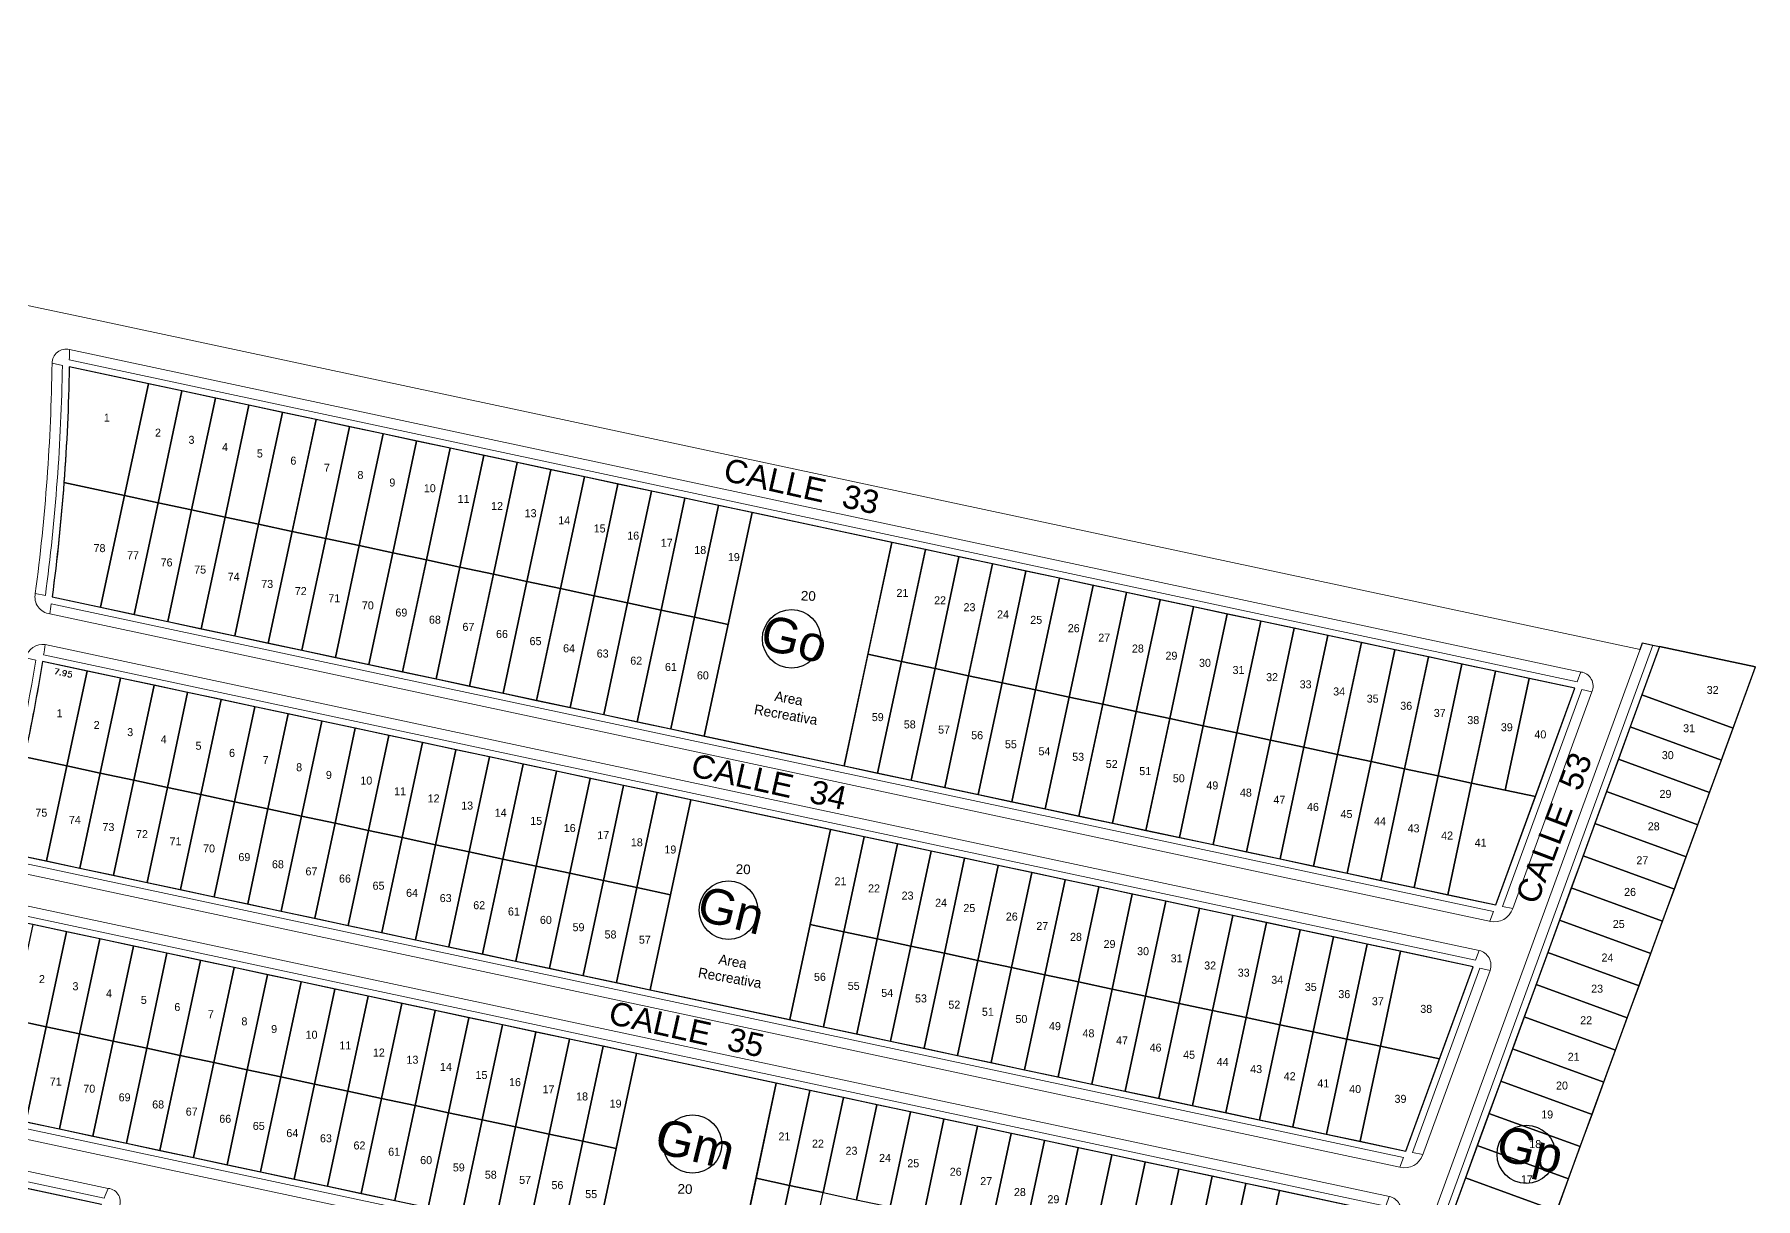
# Model space of a CAD drawing. Header units: millimetres. Extents: x 547073 to 557369, y 9424164 to 9429566.
# Drawn here: x 550073.5 to 550374.6, y 9428610.9 to 9428814.7 of the extents above; entities that cross this region are included whole.
import ezdxf

# ---------------------------------------------------------------- set-up
doc = ezdxf.new("R2010")
doc.units = ezdxf.units.MM
for name, color, linetype, lineweight in [('00 Veredas', 253, 'Continuous', 15), ('MANZANAS', 1, 'Continuous', 30), ('trazado vias', 254, 'Continuous', 25), ('VIVIENDA', 7, 'Continuous', 30)]:
    doc.layers.add(name, color=color, linetype=linetype, lineweight=lineweight)
doc.layers.add('NUMERACION', color=1, linetype='Continuous')
doc.layers.add('TEXTO-CATASTRO', color=12, linetype='Continuous')
doc.styles.add('KBYOZ', font='micross.ttf')
doc.styles.add('ROMANS', font='romans.shx', dxfattribs={"width": 1.1})
doc.dimstyles.new('COTA', dxfattribs={"dimtxt": 1, "dimasz": 2.5, "dimexe": 1.25, "dimexo": 0.625, "dimgap": 0.5, "dimtad": 1, "dimzin": 0, "dimdsep": 46, "dimtxsty": 'ROMANS', "dimblk1": 'NONE', "dimblk2": 'NONE', "dimsah": 1, "dimcen": 2.5, "dimse1": 1, "dimse2": 1, "dimsd1": 1, "dimsd2": 1, "dimclrt": 256, "dimadec": 0, "dimazin": 0, "dimtfac": 1, "dimtmove": 0, "dimatfit": 3, "dimldrblk": 'NONE', "dimfxl": 1, "dimtolj": 1, "dimtzin": 0, "dimarcsym": 0})

# ---------------------------------------------------------------- blocks, each defined once
blk = doc.blocks.new('*D109')
at = {"layer": 'Defpoints', "color": 0, "lineweight": 70, "transparency": 16777216}
for p in [(550074.9, 9428704.94), (550082.23, 9428701.13), (550082.68, 9428703.28)]:
    blk.add_point(p, dxfattribs=at)
at = {"layer": 'VIVIENDA', "transparency": 16777216, "insert": (550078.54, 9428702.94), "char_height": 1, "attachment_point": 5, "rotation": 347.9496, "style": 'ROMANS'}
blk.add_mtext('\\A1;7.95', dxfattribs=at)
blk = doc.blocks.new('_None')

msp = doc.modelspace()

# ---------------------------------------------------------------- linework, layer by layer
msp.add_lwpolyline([(550354.412, 9428707.033), (550354.84, 9428708.205), (550356.618, 9428707.825), (550357.803, 9428707.572), (550374.603, 9428703.986)])
at = {"layer": '00 Veredas'}
for p, q in [((550078.377, 9428756.757), (550076.582, 9428757.14)), ((550073.639, 9428716.867), (550075.405, 9428716.49)), ((550356.618, 9428707.825), (550354.84, 9428708.205)), ((550073.73, 9428705.191), (550071.968, 9428705.567)), ((550343.415, 9428701.405), (550344.038, 9428703.112)), ((550330.33, 9428662.07), (550344.184, 9428700.014)), ((550332.108, 9428661.69), (550345.962, 9428699.634)), ((550345.962, 9428699.634), (550344.184, 9428700.014)), ((550330.33, 9428662.07), (550332.108, 9428661.69)), ((550328.106, 9428659.477), (550328.729, 9428661.184)), ((550325.612, 9428652.647), (550326.236, 9428654.355)), ((550314.606, 9428619.004), (550326.382, 9428651.256)), ((550328.159, 9428650.876), (550326.382, 9428651.256)), ((550312.381, 9428616.411), (550313.005, 9428618.118)), ((550314.606, 9428619.004), (550316.383, 9428618.624)), ((550309.888, 9428609.581), (550310.511, 9428611.288))]:
    msp.add_line(p, q, dxfattribs=at)
for points in [[(549850.012, 9428814.711), (550034.251, 9428775.38), (550045.635, 9428772.95), (550070.084, 9428767.73), (550081.451, 9428765.304), (550354.412, 9428707.033)], [(550344.375, 9428703.04), (550079.611, 9428759.561)], [(550343.415, 9428701.405), (550079.591, 9428757.725)], [(550076.176, 9428713.258), (550328.28, 9428659.44)], [(550076.423, 9428715.046), (550328.729, 9428661.184)], [(550326.236, 9428654.355), (550075.381, 9428707.906)], [(550354.84, 9428708.205), (550309.464, 9428583.928), (550270.039, 9428534.271)], [(550356.618, 9428707.825), (550311.054, 9428583.037), (550271.469, 9428533.178)], [(550325.612, 9428652.647), (550075.099, 9428706.126)], [(550067.451, 9428670.538), (550313.005, 9428618.118)], [(550066.978, 9428668.799), (550312.381, 9428616.411)], [(550309.888, 9428609.581), (550064.994, 9428661.86)], [(550310.542, 9428611.282), (550065.504, 9428663.592)], [(550316.318, 9428618.446), (550328.159, 9428650.876)], [(550052.025, 9428625.568), (550291.258, 9428574.497)], [(550052.73, 9428627.258), (550292.501, 9428576.072)], [(550086.385, 9428612.711), (550049.854, 9428620.51)], [(550085.678, 9428611.022), (550049.111, 9428618.828)]]:
    msp.add_lwpolyline(points, dxfattribs=at)
for points in [[(550076.577, 9428757.14, -0.0289606), (550073.639, 9428716.867, -0.0286715)], [(550078.377, 9428756.757, -0.0286715), (550075.405, 9428716.49)], [(550073.73, 9428705.191, -0.0241378), (550066.587, 9428671.95, -0.0241378)]]:
    msp.add_lwpolyline(points, format="xyb", dxfattribs=at)
for centre, radius, start, end in [((550079.069, 9428757.135), 2.486, 77.39771, 179.87458), ((549726.073, 9428762.51), 353.551, 359.22462, 359.52222), ((550076.576, 9428716.235), 3.003, 167.84556, 262.359), ((549726.073, 9428762.51), 353.551, 351.99237, 352.28486), ((550074.939, 9428704.892), 3.047, 81.6459, 167.18773), ((549726.073, 9428762.51), 353.551, 350.82341, 351.11552), ((550343.688, 9428700.648), 2.489, 335.97081, 81.92038), ((550328.899, 9428662.767), 3.384, 256.44479, 341.44639), ((550325.638, 9428651.753), 2.669, 340.82682, 77.06437), ((550313.179, 9428619.693), 3.378, 256.3396, 341.55158), ((549726.073, 9428762.51), 390.211, 337.15616, 337.4251), ((550086.194, 9428610.413), 2.306, 329.95287, 85.23962), ((550309.98, 9428608.723), 2.619, 339.59504, 78.29614)]:
    msp.add_arc(centre, radius, start, end, dxfattribs=at)
at = {"layer": 'MANZANAS'}
for points in [[(550079.572, 9428756.502, -0.0285722), (550076.583, 9428716.239), (550329.145, 9428662.323), (550342.999, 9428700.267)], [(550074.905, 9428704.94, -0.0240558), (550067.762, 9428671.699), (550313.42, 9428619.257), (550325.196, 9428651.509)], [(550064.65, 9428660.707, -0.0242616), (550053.195, 9428628.386), (550293.334, 9428577.122), (550302.039, 9428588.086), (550309.472, 9428608.443)], [(550085.202, 9428609.896), (550048.61, 9428617.708, -0.0370433), (550023.712, 9428571.698, -0.069804), (550051.049, 9428546.511, 0.0462278), (550085.202, 9428609.896)]]:
    msp.add_lwpolyline(points, format="xyb", close=True, dxfattribs=at)
for points in [[(550223.484, 9428725.78), (550199.035, 9428731), (550190.684, 9428691.881), (550215.133, 9428686.662)], [(550374.592, 9428703.988), (550357.803, 9428707.572), (550312.115, 9428582.443), (550272.409, 9428532.432), (550285.723, 9428521.861), (550327.14, 9428574.028)], [(550212.753, 9428675.513), (550188.304, 9428680.732), (550181.206, 9428647.481), (550205.655, 9428642.262)], [(550203.275, 9428631.113), (550178.826, 9428636.333), (550171.728, 9428603.082), (550196.177, 9428597.862)]]:
    msp.add_lwpolyline(points, close=True, dxfattribs=at)
at = {"layer": 'MANZANAS', "color": 1}
for centre in [(550205.957, 9428708.914), (550194.907, 9428661.415), (550188.622, 9428620.48), (550334.48, 9428618.687)]:
    msp.add_circle(centre, 5.111, dxfattribs=at)
at = {"layer": 'trazado vias'}
for p, q in [((550190.684, 9428691.881), (550199.035, 9428731)), ((550215.133, 9428686.662), (550223.484, 9428725.78)), ((550181.206, 9428647.481), (550188.304, 9428680.732)), ((550205.655, 9428642.262), (550212.753, 9428675.513)), ((550171.728, 9428603.082), (550178.826, 9428636.333)), ((550196.177, 9428597.862), (550203.275, 9428631.113))]:
    msp.add_line(p, q, dxfattribs=at)
at = {"layer": 'VIVIENDA'}
for points in [[(550093.415, 9428753.547), (550079.572, 9428756.502, -0.0143391), (550078.647, 9428736.249), (550089.239, 9428733.988)], [(550089.239, 9428733.988), (550078.647, 9428736.249, -0.0142273), (550076.583, 9428716.239), (550085.064, 9428714.428)], [(550082.684, 9428703.28), (550074.905, 9428704.94, -0.0120257), (550071.733, 9428688.234), (550079.135, 9428686.654)], [(550079.135, 9428686.654), (550071.733, 9428688.234, -0.0120265), (550067.762, 9428671.699), (550075.586, 9428670.029)], [(550085.202, 9428609.896), (550066.709, 9428613.844, -0.0057663), (550063.093, 9428605.602), (550081.586, 9428601.654, 0.0057663)]]:
    msp.add_lwpolyline(points, format="xyb", close=True, dxfattribs=at)
for points in [[(550099.283, 9428752.294), (550093.415, 9428753.547), (550089.239, 9428733.988), (550095.107, 9428732.735)], [(550105.151, 9428751.042), (550099.283, 9428752.294), (550095.107, 9428732.735), (550100.975, 9428731.482)], [(550111.018, 9428749.789), (550105.151, 9428751.042), (550100.975, 9428731.482), (550106.843, 9428730.23)], [(550116.886, 9428748.536), (550111.018, 9428749.789), (550106.843, 9428730.23), (550112.711, 9428728.977)], [(550122.754, 9428747.284), (550116.886, 9428748.536), (550112.711, 9428728.977), (550118.578, 9428727.725)], [(550128.622, 9428746.031), (550122.754, 9428747.284), (550118.578, 9428727.725), (550124.446, 9428726.472)], [(550134.489, 9428744.779), (550128.622, 9428746.031), (550124.446, 9428726.472), (550130.314, 9428725.219)], [(550140.357, 9428743.526), (550134.489, 9428744.779), (550130.314, 9428725.219), (550136.182, 9428723.967)], [(550146.225, 9428742.273), (550140.357, 9428743.526), (550136.182, 9428723.967), (550142.05, 9428722.714)], [(550152.093, 9428741.021), (550146.225, 9428742.273), (550142.05, 9428722.714), (550147.917, 9428721.461)], [(550157.961, 9428739.768), (550152.093, 9428741.021), (550147.917, 9428721.461), (550153.785, 9428720.209)], [(550163.828, 9428738.515), (550157.961, 9428739.768), (550153.785, 9428720.209), (550159.653, 9428718.956)], [(550169.696, 9428737.263), (550163.828, 9428738.515), (550159.653, 9428718.956), (550165.521, 9428717.703)], [(550175.564, 9428736.01), (550169.696, 9428737.263), (550165.521, 9428717.703), (550171.388, 9428716.451)], [(550095.107, 9428732.735), (550089.239, 9428733.988), (550085.064, 9428714.428), (550090.932, 9428713.176)], [(550181.432, 9428734.757), (550175.564, 9428736.01), (550171.388, 9428716.451), (550177.256, 9428715.198)], [(550187.3, 9428733.505), (550181.432, 9428734.757), (550177.256, 9428715.198), (550183.124, 9428713.946)], [(550100.975, 9428731.482), (550095.107, 9428732.735), (550090.932, 9428713.176), (550096.8, 9428711.923)], [(550106.843, 9428730.23), (550100.975, 9428731.482), (550096.8, 9428711.923), (550102.667, 9428710.67)], [(550193.167, 9428732.252), (550187.3, 9428733.505), (550183.124, 9428713.946), (550188.992, 9428712.693)], [(550199.035, 9428731), (550193.167, 9428732.252), (550188.992, 9428712.693), (550194.86, 9428711.44)], [(550223.484, 9428725.78), (550199.035, 9428731), (550190.684, 9428691.881), (550215.133, 9428686.662)], [(550223.484, 9428725.78), (550199.035, 9428731), (550190.684, 9428691.881), (550215.133, 9428686.662)], [(550112.711, 9428728.977), (550106.843, 9428730.23), (550102.667, 9428710.67), (550108.535, 9428709.418)], [(550118.578, 9428727.725), (550112.711, 9428728.977), (550108.535, 9428709.418), (550114.403, 9428708.165)], [(550124.446, 9428726.472), (550118.578, 9428727.725), (550114.403, 9428708.165), (550120.271, 9428706.913)], [(550130.314, 9428725.219), (550124.446, 9428726.472), (550120.271, 9428706.913), (550126.139, 9428705.66)], [(550136.182, 9428723.967), (550130.314, 9428725.219), (550126.139, 9428705.66), (550132.006, 9428704.407)], [(550229.352, 9428724.528), (550223.484, 9428725.78), (550219.309, 9428706.221), (550225.177, 9428704.968)], [(550142.05, 9428722.714), (550136.182, 9428723.967), (550132.006, 9428704.407), (550137.874, 9428703.155)], [(550147.917, 9428721.461), (550142.05, 9428722.714), (550137.874, 9428703.155), (550143.742, 9428701.902)], [(550235.22, 9428723.275), (550229.352, 9428724.528), (550225.177, 9428704.968), (550231.044, 9428703.716)], [(550241.088, 9428722.022), (550235.22, 9428723.275), (550231.044, 9428703.716), (550236.912, 9428702.463)], [(550246.955, 9428720.77), (550241.088, 9428722.022), (550236.912, 9428702.463), (550242.78, 9428701.21)], [(550153.785, 9428720.209), (550147.917, 9428721.461), (550143.742, 9428701.902), (550149.61, 9428700.649)], [(550159.653, 9428718.956), (550153.785, 9428720.209), (550149.61, 9428700.649), (550155.477, 9428699.397)], [(550165.521, 9428717.703), (550159.653, 9428718.956), (550155.477, 9428699.397), (550161.345, 9428698.144)], [(550252.823, 9428719.517), (550246.955, 9428720.77), (550242.78, 9428701.21), (550248.648, 9428699.958)], [(550258.691, 9428718.264), (550252.823, 9428719.517), (550248.648, 9428699.958), (550254.515, 9428698.705)], [(550171.388, 9428716.451), (550165.521, 9428717.703), (550161.345, 9428698.144), (550167.213, 9428696.891)], [(550177.256, 9428715.198), (550171.388, 9428716.451), (550167.213, 9428696.891), (550173.081, 9428695.639)], [(550264.559, 9428717.012), (550258.691, 9428718.264), (550254.515, 9428698.705), (550260.383, 9428697.452)], [(550270.426, 9428715.759), (550264.559, 9428717.012), (550260.383, 9428697.452), (550266.251, 9428696.2)], [(550276.294, 9428714.506), (550270.426, 9428715.759), (550266.251, 9428696.2), (550272.119, 9428694.947)], [(550183.124, 9428713.946), (550177.256, 9428715.198), (550173.081, 9428695.639), (550178.949, 9428694.386)], [(550188.992, 9428712.693), (550183.124, 9428713.946), (550178.949, 9428694.386), (550184.816, 9428693.134)], [(550194.86, 9428711.44), (550188.992, 9428712.693), (550184.816, 9428693.134), (550190.684, 9428691.881)], [(550282.162, 9428713.254), (550276.294, 9428714.506), (550272.119, 9428694.947), (550277.987, 9428693.695)], [(550288.03, 9428712.001), (550282.162, 9428713.254), (550277.987, 9428693.695), (550283.854, 9428692.442)], [(550293.898, 9428710.749), (550288.03, 9428712.001), (550283.854, 9428692.442), (550289.722, 9428691.189)], [(550299.765, 9428709.496), (550293.898, 9428710.749), (550289.722, 9428691.189), (550295.59, 9428689.937)], [(550305.633, 9428708.243), (550299.765, 9428709.496), (550295.59, 9428689.937), (550301.458, 9428688.684)], [(550311.501, 9428706.991), (550305.633, 9428708.243), (550301.458, 9428688.684), (550307.326, 9428687.431)], [(550317.369, 9428705.738), (550311.501, 9428706.991), (550307.326, 9428687.431), (550313.193, 9428686.179)], [(550374.592, 9428703.988), (550357.803, 9428707.572), (550354.716, 9428699.118), (550370.685, 9428693.288)], [(550225.177, 9428704.968), (550219.309, 9428706.221), (550215.133, 9428686.662), (550221.001, 9428685.409)], [(550231.044, 9428703.716), (550225.177, 9428704.968), (550221.001, 9428685.409), (550226.869, 9428684.156)], [(550236.912, 9428702.463), (550231.044, 9428703.716), (550226.869, 9428684.156), (550232.737, 9428682.904)], [(550323.237, 9428704.485), (550317.369, 9428705.738), (550313.193, 9428686.179), (550319.061, 9428684.926)], [(550329.104, 9428703.233), (550323.237, 9428704.485), (550319.061, 9428684.926), (550324.929, 9428683.673)], [(550088.552, 9428702.027), (550082.684, 9428703.28), (550079.135, 9428686.654), (550085.003, 9428685.402)], [(550094.42, 9428700.774), (550088.552, 9428702.027), (550085.003, 9428685.402), (550090.87, 9428684.149)], [(550100.287, 9428699.522), (550094.42, 9428700.774), (550090.87, 9428684.149), (550096.738, 9428682.896)], [(550242.78, 9428701.21), (550236.912, 9428702.463), (550232.737, 9428682.904), (550238.604, 9428681.651)], [(550248.648, 9428699.958), (550242.78, 9428701.21), (550238.604, 9428681.651), (550244.472, 9428680.398)], [(550334.972, 9428701.98), (550329.104, 9428703.233), (550324.929, 9428683.673), (550330.797, 9428682.421)], [(550342.999, 9428700.267), (550334.972, 9428701.98), (550330.797, 9428682.421), (550336.072, 9428681.295)], [(550106.155, 9428698.269), (550100.287, 9428699.522), (550096.738, 9428682.896), (550102.606, 9428681.644)], [(550112.023, 9428697.016), (550106.155, 9428698.269), (550102.606, 9428681.644), (550108.474, 9428680.391)], [(550254.515, 9428698.705), (550248.648, 9428699.958), (550244.472, 9428680.398), (550250.34, 9428679.146)], [(550260.383, 9428697.452), (550254.515, 9428698.705), (550250.34, 9428679.146), (550256.208, 9428677.893)], [(550370.685, 9428693.288), (550354.716, 9428699.118), (550352.658, 9428693.482), (550368.627, 9428687.652)], [(550117.891, 9428695.764), (550112.023, 9428697.016), (550108.474, 9428680.391), (550114.342, 9428679.138)], [(550123.759, 9428694.511), (550117.891, 9428695.764), (550114.342, 9428679.138), (550120.209, 9428677.886)], [(550129.626, 9428693.259), (550123.759, 9428694.511), (550120.209, 9428677.886), (550126.077, 9428676.633)], [(550266.251, 9428696.2), (550260.383, 9428697.452), (550256.208, 9428677.893), (550262.076, 9428676.641)], [(550272.119, 9428694.947), (550266.251, 9428696.2), (550262.076, 9428676.641), (550267.943, 9428675.388)], [(550277.987, 9428693.695), (550272.119, 9428694.947), (550267.943, 9428675.388), (550273.811, 9428674.135)], [(550135.494, 9428692.006), (550129.626, 9428693.259), (550126.077, 9428676.633), (550131.945, 9428675.38)], [(550141.362, 9428690.753), (550135.494, 9428692.006), (550131.945, 9428675.38), (550137.813, 9428674.128)], [(550283.854, 9428692.442), (550277.987, 9428693.695), (550273.811, 9428674.135), (550279.679, 9428672.883)], [(550289.722, 9428691.189), (550283.854, 9428692.442), (550279.679, 9428672.883), (550285.547, 9428671.63)], [(550368.627, 9428687.652), (550352.658, 9428693.482), (550350.6, 9428687.846), (550366.569, 9428682.015)], [(550147.23, 9428689.501), (550141.362, 9428690.753), (550137.813, 9428674.128), (550143.681, 9428672.875)], [(550153.097, 9428688.248), (550147.23, 9428689.501), (550143.681, 9428672.875), (550149.548, 9428671.623)], [(550295.59, 9428689.937), (550289.722, 9428691.189), (550285.547, 9428671.63), (550291.414, 9428670.377)], [(550301.458, 9428688.684), (550295.59, 9428689.937), (550291.414, 9428670.377), (550297.282, 9428669.125)], [(550307.326, 9428687.431), (550301.458, 9428688.684), (550297.282, 9428669.125), (550303.15, 9428667.872)], [(550085.003, 9428685.402), (550079.135, 9428686.654), (550075.586, 9428670.029), (550081.454, 9428668.776)], [(550158.965, 9428686.995), (550153.097, 9428688.248), (550149.548, 9428671.623), (550155.416, 9428670.37)], [(550164.833, 9428685.743), (550158.965, 9428686.995), (550155.416, 9428670.37), (550161.284, 9428669.117)], [(550170.701, 9428684.49), (550164.833, 9428685.743), (550161.284, 9428669.117), (550167.152, 9428667.865)], [(550313.193, 9428686.179), (550307.326, 9428687.431), (550303.15, 9428667.872), (550309.018, 9428666.619)], [(550319.061, 9428684.926), (550313.193, 9428686.179), (550309.018, 9428666.619), (550314.886, 9428665.367)], [(550366.569, 9428682.015), (550350.6, 9428687.846), (550348.542, 9428682.21), (550364.511, 9428676.379)], [(550090.87, 9428684.149), (550085.003, 9428685.402), (550081.454, 9428668.776), (550087.321, 9428667.524)], [(550096.738, 9428682.896), (550090.87, 9428684.149), (550087.321, 9428667.524), (550093.189, 9428666.271)], [(550102.606, 9428681.644), (550096.738, 9428682.896), (550093.189, 9428666.271), (550099.057, 9428665.018)], [(550176.569, 9428683.237), (550170.701, 9428684.49), (550167.152, 9428667.865), (550173.019, 9428666.612)], [(550182.436, 9428681.985), (550176.569, 9428683.237), (550173.019, 9428666.612), (550178.887, 9428665.359)], [(550324.929, 9428683.673), (550319.061, 9428684.926), (550314.886, 9428665.367), (550320.753, 9428664.114)], [(550336.072, 9428681.295), (550330.797, 9428682.421), (550324.929, 9428683.673), (550320.753, 9428664.114), (550329.145, 9428662.323)], [(550108.474, 9428680.391), (550102.606, 9428681.644), (550099.057, 9428665.018), (550104.925, 9428663.766)], [(550114.342, 9428679.138), (550108.474, 9428680.391), (550104.925, 9428663.766), (550110.792, 9428662.513)], [(550188.304, 9428680.732), (550182.436, 9428681.985), (550178.887, 9428665.359), (550184.755, 9428664.107)], [(550212.753, 9428675.513), (550188.304, 9428680.732), (550181.206, 9428647.481), (550205.655, 9428642.262)], [(550212.753, 9428675.513), (550188.304, 9428680.732), (550181.206, 9428647.481), (550205.655, 9428642.262)], [(550364.511, 9428676.379), (550348.542, 9428682.21), (550346.485, 9428676.574), (550362.453, 9428670.743)], [(550120.209, 9428677.886), (550114.342, 9428679.138), (550110.792, 9428662.513), (550116.66, 9428661.26)], [(550126.077, 9428676.633), (550120.209, 9428677.886), (550116.66, 9428661.26), (550122.528, 9428660.008)], [(550131.945, 9428675.38), (550126.077, 9428676.633), (550122.528, 9428660.008), (550128.396, 9428658.755)], [(550362.453, 9428670.743), (550346.485, 9428676.574), (550344.427, 9428670.938), (550360.395, 9428665.107)], [(550137.813, 9428674.128), (550131.945, 9428675.38), (550128.396, 9428658.755), (550134.264, 9428657.502)], [(550143.681, 9428672.875), (550137.813, 9428674.128), (550134.264, 9428657.502), (550140.131, 9428656.25)], [(550218.621, 9428674.26), (550212.753, 9428675.513), (550209.204, 9428658.887), (550215.072, 9428657.635)], [(550224.489, 9428673.008), (550218.621, 9428674.26), (550215.072, 9428657.635), (550220.94, 9428656.382)], [(550149.548, 9428671.623), (550143.681, 9428672.875), (550140.131, 9428656.25), (550145.999, 9428654.997)], [(550155.416, 9428670.37), (550149.548, 9428671.623), (550145.999, 9428654.997), (550151.867, 9428653.745)], [(550230.357, 9428671.755), (550224.489, 9428673.008), (550220.94, 9428656.382), (550226.807, 9428655.13)], [(550236.224, 9428670.502), (550230.357, 9428671.755), (550226.807, 9428655.13), (550232.675, 9428653.877)], [(550242.092, 9428669.25), (550236.224, 9428670.502), (550232.675, 9428653.877), (550238.543, 9428652.624)], [(550360.395, 9428665.107), (550344.427, 9428670.938), (550342.369, 9428665.302), (550358.338, 9428659.471)], [(550161.284, 9428669.117), (550155.416, 9428670.37), (550151.867, 9428653.745), (550157.735, 9428652.492)], [(550167.152, 9428667.865), (550161.284, 9428669.117), (550157.735, 9428652.492), (550163.603, 9428651.239)], [(550173.019, 9428666.612), (550167.152, 9428667.865), (550163.603, 9428651.239), (550169.47, 9428649.987)], [(550247.96, 9428667.997), (550242.092, 9428669.25), (550238.543, 9428652.624), (550244.411, 9428651.372)], [(550253.828, 9428666.744), (550247.96, 9428667.997), (550244.411, 9428651.372), (550250.279, 9428650.119)], [(550178.887, 9428665.359), (550173.019, 9428666.612), (550169.47, 9428649.987), (550175.338, 9428648.734)], [(550184.755, 9428664.107), (550178.887, 9428665.359), (550175.338, 9428648.734), (550181.206, 9428647.481)], [(550259.696, 9428665.492), (550253.828, 9428666.744), (550250.279, 9428650.119), (550256.146, 9428648.866)], [(550265.563, 9428664.239), (550259.696, 9428665.492), (550256.146, 9428648.866), (550262.014, 9428647.614)], [(550342.369, 9428665.302), (550340.311, 9428659.666), (550356.28, 9428653.835), (550358.338, 9428659.471)], [(550271.431, 9428662.986), (550265.563, 9428664.239), (550262.014, 9428647.614), (550267.882, 9428646.361)], [(550277.299, 9428661.734), (550271.431, 9428662.986), (550267.882, 9428646.361), (550273.75, 9428645.108)], [(550283.167, 9428660.481), (550277.299, 9428661.734), (550273.75, 9428645.108), (550279.618, 9428643.856)], [(550079.074, 9428657.627), (550073.206, 9428658.88), (550069.657, 9428642.255), (550075.524, 9428641.002)], [(550215.072, 9428657.635), (550209.204, 9428658.887), (550205.655, 9428642.262), (550211.523, 9428641.009)], [(550289.034, 9428659.229), (550283.167, 9428660.481), (550279.618, 9428643.856), (550285.485, 9428642.603)], [(550294.902, 9428657.976), (550289.034, 9428659.229), (550285.485, 9428642.603), (550291.353, 9428641.351)], [(550356.28, 9428653.835), (550340.311, 9428659.666), (550338.253, 9428654.03), (550354.222, 9428648.199)], [(550084.941, 9428656.375), (550079.074, 9428657.627), (550075.524, 9428641.002), (550081.392, 9428639.749)], [(550090.809, 9428655.122), (550084.941, 9428656.375), (550081.392, 9428639.749), (550087.26, 9428638.497)], [(550220.94, 9428656.382), (550215.072, 9428657.635), (550211.523, 9428641.009), (550217.391, 9428639.757)], [(550226.807, 9428655.13), (550220.94, 9428656.382), (550217.391, 9428639.757), (550223.258, 9428638.504)], [(550300.77, 9428656.723), (550294.902, 9428657.976), (550291.353, 9428641.351), (550297.221, 9428640.098)], [(550306.638, 9428655.471), (550300.77, 9428656.723), (550297.221, 9428640.098), (550303.089, 9428638.845)], [(550312.506, 9428654.218), (550306.638, 9428655.471), (550303.089, 9428638.845), (550308.956, 9428637.593)], [(550096.677, 9428653.869), (550090.809, 9428655.122), (550087.26, 9428638.497), (550093.128, 9428637.244)], [(550102.545, 9428652.617), (550096.677, 9428653.869), (550093.128, 9428637.244), (550098.996, 9428635.991)], [(550108.412, 9428651.364), (550102.545, 9428652.617), (550098.996, 9428635.991), (550104.863, 9428634.739)], [(550232.675, 9428653.877), (550226.807, 9428655.13), (550223.258, 9428638.504), (550229.126, 9428637.252)], [(550238.543, 9428652.624), (550232.675, 9428653.877), (550229.126, 9428637.252), (550234.994, 9428635.999)], [(550244.411, 9428651.372), (550238.543, 9428652.624), (550234.994, 9428635.999), (550240.862, 9428634.746)], [(550325.196, 9428651.509), (550312.506, 9428654.218), (550308.956, 9428637.593), (550319.308, 9428635.383)], [(550354.222, 9428648.199), (550338.253, 9428654.03), (550336.195, 9428648.394), (550352.164, 9428642.563)], [(550114.28, 9428650.112), (550108.412, 9428651.364), (550104.863, 9428634.739), (550110.731, 9428633.486)], [(550120.148, 9428648.859), (550114.28, 9428650.112), (550110.731, 9428633.486), (550116.599, 9428632.234)], [(550250.279, 9428650.119), (550244.411, 9428651.372), (550240.862, 9428634.746), (550246.729, 9428633.494)], [(550256.146, 9428648.866), (550250.279, 9428650.119), (550246.729, 9428633.494), (550252.597, 9428632.241)], [(550126.016, 9428647.606), (550120.148, 9428648.859), (550116.599, 9428632.234), (550122.467, 9428630.981)], [(550131.884, 9428646.354), (550126.016, 9428647.606), (550122.467, 9428630.981), (550128.334, 9428629.728)], [(550137.751, 9428645.101), (550131.884, 9428646.354), (550128.334, 9428629.728), (550134.202, 9428628.476)], [(550262.014, 9428647.614), (550256.146, 9428648.866), (550252.597, 9428632.241), (550258.465, 9428630.988)], [(550267.882, 9428646.361), (550262.014, 9428647.614), (550258.465, 9428630.988), (550264.333, 9428629.736)], [(550273.75, 9428645.108), (550267.882, 9428646.361), (550264.333, 9428629.736), (550270.201, 9428628.483)], [(550352.164, 9428642.563), (550336.195, 9428648.394), (550334.137, 9428642.758), (550350.106, 9428636.927)], [(550143.619, 9428643.848), (550137.751, 9428645.101), (550134.202, 9428628.476), (550140.07, 9428627.223)], [(550149.487, 9428642.596), (550143.619, 9428643.848), (550140.07, 9428627.223), (550145.938, 9428625.97)], [(550279.618, 9428643.856), (550273.75, 9428645.108), (550270.201, 9428628.483), (550276.068, 9428627.23)], [(550285.485, 9428642.603), (550279.618, 9428643.856), (550276.068, 9428627.23), (550281.936, 9428625.978)], [(550075.524, 9428641.002), (550069.657, 9428642.255), (550066.107, 9428625.629), (550071.975, 9428624.377)], [(550081.392, 9428639.749), (550075.524, 9428641.002), (550071.975, 9428624.377), (550077.843, 9428623.124)], [(550155.355, 9428641.343), (550149.487, 9428642.596), (550145.938, 9428625.97), (550151.806, 9428624.718)], [(550161.223, 9428640.09), (550155.355, 9428641.343), (550151.806, 9428624.718), (550157.673, 9428623.465)], [(550291.353, 9428641.351), (550285.485, 9428642.603), (550281.936, 9428625.978), (550287.804, 9428624.725)], [(550297.221, 9428640.098), (550291.353, 9428641.351), (550287.804, 9428624.725), (550293.672, 9428623.472)], [(550350.106, 9428636.927), (550334.137, 9428642.758), (550332.079, 9428637.121), (550348.048, 9428631.291)], [(550087.26, 9428638.497), (550081.392, 9428639.749), (550077.843, 9428623.124), (550083.711, 9428621.871)], [(550093.128, 9428637.244), (550087.26, 9428638.497), (550083.711, 9428621.871), (550089.579, 9428620.619)], [(550167.09, 9428638.838), (550161.223, 9428640.09), (550157.673, 9428623.465), (550163.541, 9428622.212)], [(550172.958, 9428637.585), (550167.09, 9428638.838), (550163.541, 9428622.212), (550169.409, 9428620.96)], [(550178.826, 9428636.333), (550172.958, 9428637.585), (550169.409, 9428620.96), (550175.277, 9428619.707)], [(550303.089, 9428638.845), (550297.221, 9428640.098), (550293.672, 9428623.472), (550299.54, 9428622.22)], [(550308.956, 9428637.593), (550303.089, 9428638.845), (550299.54, 9428622.22), (550305.407, 9428620.967)], [(550319.308, 9428635.383), (550308.956, 9428637.593), (550305.407, 9428620.967), (550313.42, 9428619.257)], [(550098.996, 9428635.991), (550093.128, 9428637.244), (550089.579, 9428620.619), (550095.446, 9428619.366)], [(550104.863, 9428634.739), (550098.996, 9428635.991), (550095.446, 9428619.366), (550101.314, 9428618.113)], [(550110.731, 9428633.486), (550104.863, 9428634.739), (550101.314, 9428618.113), (550107.182, 9428616.861)], [(550203.275, 9428631.113), (550178.826, 9428636.333), (550171.728, 9428603.082), (550196.177, 9428597.862)], [(550203.275, 9428631.113), (550178.826, 9428636.333), (550171.728, 9428603.082), (550196.177, 9428597.862)], [(550348.048, 9428631.291), (550332.079, 9428637.121), (550330.022, 9428631.485), (550345.99, 9428625.655)], [(550116.599, 9428632.234), (550110.731, 9428633.486), (550107.182, 9428616.861), (550113.05, 9428615.608)], [(550122.467, 9428630.981), (550116.599, 9428632.234), (550113.05, 9428615.608), (550118.918, 9428614.356)], [(550330.022, 9428631.485), (550327.964, 9428625.849), (550343.933, 9428620.019), (550345.99, 9428625.655)], [(550128.334, 9428629.728), (550122.467, 9428630.981), (550118.918, 9428614.356), (550124.785, 9428613.103)], [(550134.202, 9428628.476), (550128.334, 9428629.728), (550124.785, 9428613.103), (550130.653, 9428611.85)], [(550140.07, 9428627.223), (550134.202, 9428628.476), (550130.653, 9428611.85), (550136.521, 9428610.598)], [(550209.143, 9428629.861), (550203.275, 9428631.113), (550199.726, 9428614.488), (550205.594, 9428613.235)], [(550215.011, 9428628.608), (550209.143, 9428629.861), (550205.594, 9428613.235), (550211.461, 9428611.983)], [(550220.878, 9428627.355), (550215.011, 9428628.608), (550211.461, 9428611.983), (550217.329, 9428610.73)], [(550145.938, 9428625.97), (550140.07, 9428627.223), (550136.521, 9428610.598), (550142.389, 9428609.345)], [(550151.806, 9428624.718), (550145.938, 9428625.97), (550142.389, 9428609.345), (550148.256, 9428608.092)], [(550226.746, 9428626.103), (550220.878, 9428627.355), (550217.329, 9428610.73), (550223.197, 9428609.477)], [(550232.614, 9428624.85), (550226.746, 9428626.103), (550223.197, 9428609.477), (550229.065, 9428608.225)], [(550343.933, 9428620.019), (550327.964, 9428625.849), (550325.906, 9428620.213), (550341.875, 9428614.383)], [(550157.673, 9428623.465), (550151.806, 9428624.718), (550148.256, 9428608.092), (550154.124, 9428606.84)], [(550163.541, 9428622.212), (550157.673, 9428623.465), (550154.124, 9428606.84), (550159.992, 9428605.587)], [(550238.482, 9428623.597), (550232.614, 9428624.85), (550229.065, 9428608.225), (550234.933, 9428606.972)], [(550244.349, 9428622.345), (550238.482, 9428623.597), (550234.933, 9428606.972), (550240.8, 9428605.719)], [(550250.217, 9428621.092), (550244.349, 9428622.345), (550240.8, 9428605.719), (550246.668, 9428604.467)], [(550169.409, 9428620.96), (550163.541, 9428622.212), (550159.992, 9428605.587), (550165.86, 9428604.334)], [(550175.277, 9428619.707), (550169.409, 9428620.96), (550165.86, 9428604.334), (550171.728, 9428603.082)], [(550256.085, 9428619.84), (550250.217, 9428621.092), (550246.668, 9428604.467), (550252.536, 9428603.214)], [(550261.953, 9428618.587), (550256.085, 9428619.84), (550252.536, 9428603.214), (550258.404, 9428601.961)], [(550341.875, 9428614.383), (550325.906, 9428620.213), (550323.848, 9428614.577), (550339.817, 9428608.747)], [(550267.821, 9428617.334), (550261.953, 9428618.587), (550258.404, 9428601.961), (550264.271, 9428600.709)], [(550273.688, 9428616.082), (550267.821, 9428617.334), (550264.271, 9428600.709), (550270.139, 9428599.456)], [(550205.594, 9428613.235), (550199.726, 9428614.488), (550196.177, 9428597.862), (550202.044, 9428596.61)], [(550211.461, 9428611.983), (550205.594, 9428613.235), (550202.044, 9428596.61), (550207.912, 9428595.357)], [(550279.556, 9428614.829), (550273.688, 9428616.082), (550270.139, 9428599.456), (550276.007, 9428598.204)], [(550285.424, 9428613.576), (550279.556, 9428614.829), (550276.007, 9428598.204), (550281.875, 9428596.951)], [(550291.292, 9428612.324), (550285.424, 9428613.576), (550281.875, 9428596.951), (550287.743, 9428595.698)], [(550323.848, 9428614.577), (550321.79, 9428608.941), (550337.759, 9428603.111), (550339.817, 9428608.747)], [(550309.472, 9428608.443), (550291.292, 9428612.324), (550289.517, 9428604.011), (550306.528, 9428600.38)]]:
    msp.add_lwpolyline(points, close=True, dxfattribs=at)

# ---------------------------------------------------------------- texts
at = {"char_height": 1.75, "attachment_point": 1, "rotation": 349.98613}
for insert in [(550201.208, 9428700.147), (550191.413, 9428654.087)]:
    msp.add_mtext_dynamic_manual_height_columns('\\pxqc;Area Recreativa', width=8.942, gutter_width=12.5, heights=[0], dxfattribs=dict(at, insert=insert))
at = {"layer": 'MANZANAS', "color": 1, "char_height": 6.1586, "width": 0.000285, "attachment_point": 5, "rotation": 346.27061, "style": 'KBYOZ'}
for s, insert in [('Go', (550206.424, 9428708.88)), ('Gn', (550195.374, 9428661.381)), ('Gm', (550189.089, 9428620.447)), ('Gp', (550334.947, 9428618.653))]:
    msp.add_mtext(s, dxfattribs=dict(at, insert=insert))
at = {"layer": 'NUMERACION', "color": 1, "char_height": 1.4, "width": 1.94611, "attachment_point": 1, "rotation": 0.01637}
for s, insert in [('1', (550085.628, 9428748.318)), ('2', (550094.578, 9428745.695)), ('3', (550100.446, 9428744.443)), ('4', (550106.313, 9428743.19)), ('5', (550112.397, 9428742.052)), ('6', (550118.265, 9428740.8)), ('7', (550124.133, 9428739.547)), ('8', (550130.001, 9428738.294)), ('9', (550135.58, 9428736.971)), ('10', (550141.611, 9428735.977)), ('11', (550147.519, 9428734.109)), ('12', (550153.386, 9428732.856)), ('13', (550159.254, 9428731.603)), ('14', (550165.122, 9428730.351)), ('15', (550171.332, 9428728.927)), ('16', (550177.2, 9428727.674)), ('78', (550083.83, 9428725.487)), ('17', (550183.068, 9428726.422)), ('18', (550188.936, 9428725.169)), ('77', (550089.698, 9428724.235)), ('76', (550095.565, 9428722.982)), ('75', (550101.433, 9428721.729)), ('19', (550194.803, 9428723.917)), ('74', (550107.301, 9428720.477)), ('73', (550113.169, 9428719.224)), ('72', (550119.037, 9428717.971)), ('71', (550124.904, 9428716.719)), ('21', (550224.3, 9428717.648)), ('22', (550230.889, 9428716.358)), ('70', (550130.772, 9428715.466)), ('69', (550136.64, 9428714.213)), ('68', (550142.508, 9428712.961)), ('23', (550236.036, 9428715.143)), ('24', (550241.904, 9428713.89)), ('25', (550247.708, 9428712.934)), ('67', (550148.376, 9428711.708)), ('66', (550154.243, 9428710.456)), ('26', (550254.269, 9428711.468)), ('27', (550259.606, 9428709.822)), ('65', (550160.111, 9428709.203)), ('64', (550165.979, 9428707.95)), ('63', (550171.86, 9428707.041)), ('28', (550265.497, 9428707.915)), ('29', (550271.365, 9428706.662)), ('62', (550177.727, 9428705.788)), ('61', (550183.794, 9428704.689)), ('30', (550277.233, 9428705.409)), ('31', (550283.101, 9428704.157)), ('60', (550189.391, 9428703.221)), ('32', (550288.969, 9428702.904)), ('33', (550294.836, 9428701.652)), ('32', (550366.054, 9428700.663)), ('34', (550300.704, 9428700.399)), ('35', (550306.572, 9428699.146)), ('36', (550312.44, 9428697.894)), ('1', (550077.373, 9428696.575)), ('2', (550083.853, 9428694.538)), ('59', (550219.986, 9428695.907)), ('58', (550225.582, 9428694.63)), ('37', (550318.307, 9428696.641)), ('38', (550324.175, 9428695.388)), ('3', (550089.72, 9428693.285)), ('4', (550095.588, 9428692.033)), ('57', (550231.588, 9428693.721)), ('56', (550237.371, 9428692.737)), ('39', (550330.043, 9428694.136)), ('40', (550335.911, 9428692.883)), ('31', (550361.931, 9428693.955)), ('5', (550101.672, 9428690.895)), ('6', (550107.54, 9428689.642)), ('55', (550243.274, 9428691.164)), ('54', (550249.143, 9428689.928)), ('53', (550255.047, 9428688.959)), ('30', (550358.2, 9428689.256)), ('7', (550113.408, 9428688.39)), ('8', (550119.276, 9428687.137)), ('9', (550124.475, 9428685.793)), ('52', (550260.915, 9428687.706)), ('51', (550266.783, 9428686.453)), ('10', (550130.506, 9428684.799)), ('11', (550136.414, 9428682.93)), ('50', (550272.651, 9428685.201)), ('49', (550278.519, 9428683.948)), ('48', (550284.386, 9428682.695)), ('29', (550357.797, 9428682.462)), ('12', (550142.281, 9428681.678)), ('13', (550148.149, 9428680.425)), ('47', (550290.254, 9428681.443)), ('46', (550296.122, 9428680.19)), ('75', (550073.655, 9428679.18)), ('74', (550079.522, 9428677.927)), ('73', (550085.39, 9428676.674)), ('14', (550154.017, 9428679.173)), ('15', (550160.227, 9428677.749)), ('16', (550166.095, 9428676.496)), ('45', (550301.99, 9428678.937)), ('44', (550307.858, 9428677.685)), ('43', (550313.725, 9428676.432)), ('28', (550355.741, 9428676.794)), ('72', (550091.258, 9428675.422)), ('71', (550097.126, 9428674.169)), ('17', (550171.963, 9428675.244)), ('18', (550177.831, 9428673.991)), ('42', (550319.593, 9428675.18)), ('41', (550325.461, 9428673.927)), ('70', (550102.994, 9428672.916)), ('69', (550109.172, 9428671.406)), ('19', (550183.698, 9428672.738)), ('27', (550353.753, 9428670.847)), ('68', (550115.039, 9428670.153)), ('67', (550120.907, 9428668.901)), ('66', (550126.775, 9428667.648)), ('65', (550132.643, 9428666.395)), ('64', (550138.51, 9428665.143)), ('21', (550213.467, 9428667.176)), ('22', (550219.335, 9428665.924)), ('23', (550225.202, 9428664.671)), ('26', (550351.6, 9428665.307)), ('63', (550144.391, 9428664.233)), ('62', (550150.259, 9428662.981)), ('61', (550156.325, 9428661.881)), ('24', (550231.07, 9428663.418)), ('25', (550236.01, 9428662.486)), ('60', (550161.922, 9428660.413)), ('59', (550167.633, 9428659.136)), ('26', (550243.435, 9428660.997)), ('27', (550248.773, 9428659.35)), ('25', (550349.622, 9428659.7)), ('58', (550173.23, 9428657.859)), ('57', (550179.235, 9428656.95)), ('28', (550254.664, 9428657.443)), ('29', (550260.532, 9428656.19)), ('30', (550266.4, 9428654.938)), ('31', (550272.267, 9428653.685)), ('32', (550278.135, 9428652.433)), ('24', (550347.653, 9428653.821)), ('2', (550074.277, 9428650.053)), ('56', (550209.871, 9428650.441)), ('33', (550284.003, 9428651.18)), ('34', (550289.871, 9428649.927)), ('3', (550080.145, 9428648.8)), ('4', (550086.013, 9428647.548)), ('5', (550092.097, 9428646.41)), ('55', (550215.775, 9428648.868)), ('54', (550221.643, 9428647.633)), ('53', (550227.548, 9428646.663)), ('35', (550295.739, 9428648.675)), ('36', (550301.606, 9428647.422)), ('23', (550345.838, 9428648.37)), ('6', (550097.965, 9428645.157)), ('7', (550103.832, 9428643.905)), ('52', (550233.38, 9428645.574)), ('51', (550239.247, 9428644.321)), ('37', (550307.474, 9428646.169)), ('38', (550315.946, 9428644.836)), ('8', (550109.7, 9428642.652)), ('9', (550114.9, 9428641.308)), ('10', (550120.931, 9428640.314)), ('50', (550245.115, 9428643.069)), ('49', (550250.983, 9428641.816)), ('48', (550256.851, 9428640.563)), ('22', (550343.922, 9428642.848)), ('11', (550126.838, 9428638.446)), ('47', (550262.719, 9428639.311)), ('46', (550268.586, 9428638.058)), ('12', (550132.706, 9428637.193)), ('13', (550138.574, 9428635.94)), ('14', (550144.441, 9428634.688)), ('45', (550274.454, 9428636.805)), ('44', (550280.322, 9428635.553)), ('43', (550286.19, 9428634.3)), ('21', (550341.729, 9428636.456)), ('71', (550076.177, 9428632.12)), ('15', (550150.652, 9428633.264)), ('16', (550156.52, 9428632.011)), ('42', (550292.057, 9428633.048)), ('41', (550297.925, 9428631.795)), ('20', (550339.693, 9428631.418)), ('70', (550082.044, 9428630.868)), ('69', (550088.222, 9428629.357)), ('17', (550162.387, 9428630.759)), ('18', (550168.255, 9428629.506)), ('19', (550174.123, 9428628.253)), ('40', (550303.501, 9428630.804)), ('39', (550311.441, 9428629.092)), ('68', (550094.09, 9428628.105)), ('67', (550099.958, 9428626.852)), ('66', (550105.826, 9428625.599)), ('19', (550337.1, 9428626.356)), ('65', (550111.693, 9428624.347)), ('64', (550117.561, 9428623.094)), ('21', (550203.654, 9428622.507)), ('63', (550123.442, 9428622.184)), ('62', (550129.31, 9428620.932)), ('61', (550135.376, 9428619.832)), ('22', (550209.522, 9428621.255)), ('23', (550215.389, 9428620.002)), ('18', (550335.016, 9428621.173)), ('60', (550140.973, 9428618.364)), ('59', (550146.684, 9428617.087)), ('24', (550221.257, 9428618.749)), ('25', (550226.197, 9428617.817)), ('26', (550233.622, 9428616.328)), ('58', (550152.281, 9428615.81)), ('57', (550158.286, 9428614.901)), ('56', (550163.942, 9428613.986)), ('27', (550238.96, 9428614.681)), ('17', (550333.55, 9428615)), ('55', (550169.845, 9428612.413)), ('28', (550244.851, 9428612.774)), ('29', (550250.719, 9428611.521))]:
    msp.add_mtext(s, dxfattribs=dict(at, insert=insert))
at = {"layer": 'TEXTO-CATASTRO', "attachment_point": 5, "style": 'KBYOZ'}
for s, insert, char_height, width, rotation in [('CALLE  33', (550207.702, 9428735.613), 4.08, 0.00000000024, 347.42904), ('20', (550208.883, 9428716.42), 1.68, 0.000122, 358.04521), ('CALLE  34', (550202.007, 9428683.895), 4.08, 0.00000000024, 347.42904), ('CALLE  53', (550339.331, 9428675.802), 4.08, 0.00000000024, 69.2906), ('20', (550197.486, 9428668.57), 1.68, 0.000122, 358.04521), ('CALLE  35', (550187.594, 9428640.557), 4.08, 0.00000000024, 347.42904), ('20', (550187.303, 9428612.599), 1.68, 0.000122, 358.04521)]:
    msp.add_mtext(s, dxfattribs=dict(at, insert=insert, char_height=char_height, width=width, rotation=rotation))

# ---------------------------------------------------------------- dimensions: what is measured, and where the dimension line sits
at = {"layer": 'VIVIENDA'}
dim = msp.add_aligned_dim(p1=(550074.905, 9428704.94), p2=(550082.684, 9428703.28), distance=-2.198, dimstyle='COTA', dxfattribs=at)
dim.commit()
dim.dimension.update_dxf_attribs({"geometry": '*D109', "text_midpoint": (550078.544, 9428702.938)})

doc.saveas('drawing.dxf')
